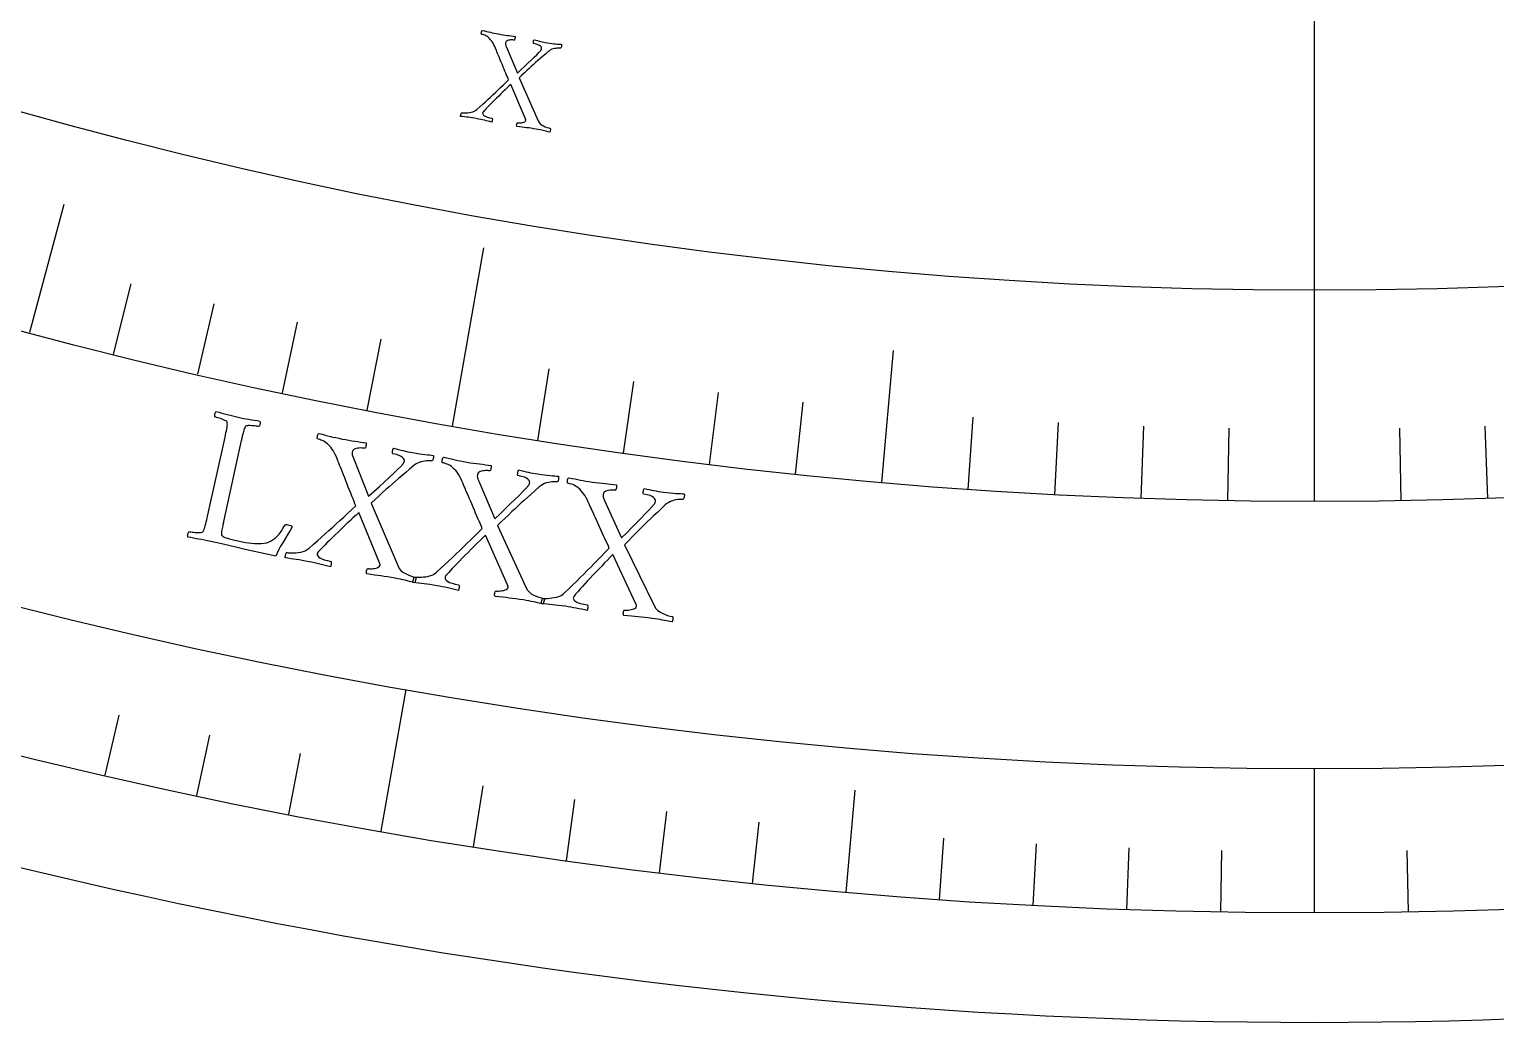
# Model space of a CAD drawing. Header units: millimetres. Extents: x -76 to 76, y -76 to 98.
# Drawn here: x -17.81 to 2.51, y -76 to -62.24 of the extents above; entities that cross this region are included whole.
import ezdxf

# ---------------------------------------------------------------- set-up
doc = ezdxf.new("R2010")
doc.units = ezdxf.units.MM
for name, color, linetype in [('CUT_OUTER', 1, 'Continuous'), ('ENGRAVE', 7, 'Continuous'), ('ENGRAVE_FINE', 8, 'Continuous'), ('TEXT', 5, 'Continuous')]:
    doc.layers.add(name, color=color, linetype=linetype)

msp = doc.modelspace()

# ---------------------------------------------------------------- linework, layer by layer
at = {"layer": 'CUT_OUTER'}
msp.add_lwpolyline([(2.7973, -75.9485), (2.3313, -75.9642), (1.8651, -75.9771), (1.3989, -75.9871), (0.9326, -75.9943), (0.4663, -75.9986), (0, -76), (-0.4663, -75.9986), (-0.9326, -75.9943), (-1.3989, -75.9871), (-1.8651, -75.9771), (-2.3313, -75.9642), (-2.7973, -75.9485), (-3.2633, -75.9299), (-3.7291, -75.9085), (-4.1948, -75.8841), (-4.6604, -75.857), (-5.1257, -75.827), (-5.5909, -75.7941), (-6.0559, -75.7583), (-6.5206, -75.7198), (-6.9851, -75.6783), (-7.4493, -75.634), (-7.9132, -75.5869), (-8.3769, -75.5369), (-8.8402, -75.4841), (-9.3032, -75.4284), (-9.7659, -75.3699), (-10.2281, -75.3086), (-10.69, -75.2444), (-11.1515, -75.1774), (-11.6126, -75.1076), (-12.0732, -75.0349), (-12.5334, -74.9594), (-12.9931, -74.8811), (-13.4523, -74.8), (-13.911, -74.716), (-14.3692, -74.6293), (-14.8269, -74.5397), (-15.284, -74.4473), (-15.7405, -74.3521), (-16.1964, -74.2541), (-16.6517, -74.1534), (-17.1064, -74.0498), (-17.5604, -73.9434), (-18.0138, -73.8343)], dxfattribs=at)
at = {"layer": 'ENGRAVE'}
for points in [[(0, -68.78), (0, -60.42)], [(-17.8016, -66.4364), (-17.3256, -64.6598)], [(-11.9435, -67.7351), (-11.508, -65.2652)], [(-5.9946, -68.5183), (-5.8343, -66.6861)], [(-12.9333, -73.3485), (-12.5869, -71.3838)], [(0, -74.48), (0, -72.485)], [(-6.4914, -74.1966), (-6.3672, -72.777)]]:
    msp.add_lwpolyline(points, dxfattribs=at)
for radius in [74.48, 74.48, 72.485, 68.78, 68.78, 65.854]:
    msp.add_circle((0, 0), radius, dxfattribs=at)
at = {"layer": 'ENGRAVE_FINE'}
for points in [[(-16.6394, -66.7369), (-16.3967, -65.7635)], [(-15.4721, -67.0172), (-15.2465, -66.0397)], [(-14.3002, -67.277), (-14.0916, -66.2957)], [(-13.1238, -67.5163), (-12.9324, -66.5315)], [(-10.7596, -67.9332), (-10.6026, -66.9424)], [(-9.5723, -68.1106), (-9.4327, -67.1172)], [(-8.3822, -68.2673), (-8.2599, -67.2716)], [(-7.1895, -68.4032), (-7.0846, -67.4055)], [(-4.7979, -68.6125), (-4.7279, -67.6117)], [(-3.5997, -68.6857), (-3.5472, -67.6839)], [(-2.4004, -68.7381), (-2.3654, -67.7355)], [(-1.2004, -68.7695), (-1.1829, -67.7665)], [(1.2004, -68.7695), (1.1829, -67.7665)], [(2.4004, -68.7381), (2.3654, -67.7355)], [(-16.7544, -72.5711), (-16.562, -71.738)], [(-15.4853, -72.8524), (-15.3075, -72.0161)], [(-14.2115, -73.1116), (-14.0483, -72.2723)], [(-11.6512, -73.563), (-11.5175, -72.7186)], [(-10.3656, -73.7552), (-10.2466, -72.9085)], [(-9.0768, -73.9248), (-8.9726, -73.0762)], [(-7.7853, -74.072), (-7.6959, -73.2217)], [(-5.1955, -74.2986), (-5.1358, -73.4457)], [(-3.898, -74.3779), (-3.8532, -73.5241)], [(-2.5993, -74.4346), (-2.5695, -73.5801)], [(-1.2999, -74.4687), (-1.2849, -73.6138)], [(1.2999, -74.4687), (1.2849, -73.6138)]]:
    msp.add_lwpolyline(points, dxfattribs=at)
at = {"layer": 'TEXT'}
for points in [[(-11.3073, -62.3034), (-11.2749, -62.3091), (-11.2439, -62.3142), (-11.2142, -62.3186), (-11.1858, -62.3225), (-11.1582, -62.3261), (-11.1308, -62.3297), (-11.1037, -62.3334), (-11.0768, -62.3372), (-11.076, -62.3421), (-11.076, -62.3488), (-11.0768, -62.3573), (-11.0784, -62.3675), (-11.0806, -62.3772), (-11.0832, -62.3839), (-11.0863, -62.3877), (-11.0897, -62.3885), (-11.097, -62.3876), (-11.106, -62.3869), (-11.1167, -62.3864), (-11.1291, -62.3863), (-11.1422, -62.3869), (-11.155, -62.3884), (-11.1676, -62.391), (-11.1798, -62.3945), (-11.1906, -62.3996), (-11.199, -62.4067), (-11.2049, -62.4157), (-11.2083, -62.4268), (-11.2089, -62.4381), (-11.2071, -62.4515), (-11.2027, -62.467), (-11.1959, -62.4846), (-11.0451, -62.845), (-10.9954, -62.798), (-10.947, -62.7525), (-10.8999, -62.7083), (-10.854, -62.6657), (-10.8118, -62.6259), (-10.7756, -62.5906), (-10.7454, -62.5597), (-10.7212, -62.5334), (-10.718, -62.5291), (-10.7153, -62.5248), (-10.7132, -62.5204), (-10.7116, -62.5159), (-10.7105, -62.5117), (-10.7097, -62.5085), (-10.7091, -62.5062), (-10.7088, -62.5049), (-10.709, -62.4979), (-10.7119, -62.49), (-10.7175, -62.4811), (-10.7257, -62.4713), (-10.7388, -62.4615), (-10.7589, -62.4527), (-10.7861, -62.4448), (-10.8202, -62.4378), (-10.8223, -62.4352), (-10.8234, -62.4303), (-10.8235, -62.423), (-10.8226, -62.4134), (-10.8211, -62.4034), (-10.8192, -62.3951), (-10.817, -62.3883), (-10.8145, -62.3832), (-10.789, -62.3895), (-10.7649, -62.3954), (-10.7423, -62.4009), (-10.7211, -62.406), (-10.7002, -62.4109), (-10.6781, -62.4155), (-10.655, -62.42), (-10.6307, -62.4243), (-10.5972, -62.4298), (-10.5663, -62.4343), (-10.5381, -62.4379), (-10.5126, -62.4405), (-10.4895, -62.4426), (-10.4684, -62.4446), (-10.4495, -62.4465), (-10.4327, -62.4482), (-10.4318, -62.4529), (-10.4314, -62.4589), (-10.4316, -62.4663), (-10.4324, -62.475), (-10.4341, -62.4837), (-10.4368, -62.491), (-10.4405, -62.497), (-10.4454, -62.5016), (-10.4504, -62.501), (-10.4582, -62.5006), (-10.4687, -62.5004), (-10.482, -62.5002), (-10.4971, -62.5008), (-10.5131, -62.5027), (-10.5301, -62.5058), (-10.548, -62.5102), (-10.5661, -62.5163), (-10.5837, -62.5245), (-10.6009, -62.5348), (-10.6176, -62.5472), (-10.6574, -62.5821), (-10.6946, -62.6145), (-10.7292, -62.6445), (-10.7612, -62.6721), (-10.7916, -62.6986), (-10.8218, -62.7253), (-10.8517, -62.7524), (-10.8814, -62.7797), (-10.9122, -62.8085), (-10.9456, -62.8399), (-10.9817, -62.874), (-11.0204, -62.9107), (-10.7557, -63.508), (-10.744, -63.5286), (-10.7282, -63.5471), (-10.7085, -63.5633), (-10.6848, -63.5774), (-10.6595, -63.5891), (-10.635, -63.5986), (-10.6113, -63.6058), (-10.5884, -63.6107), (-10.5868, -63.6156), (-10.5862, -63.6221), (-10.5868, -63.63), (-10.5884, -63.6394), (-10.5905, -63.6485), (-10.5923, -63.6555), (-10.5939, -63.6604), (-10.5952, -63.6631), (-10.6212, -63.657), (-10.6452, -63.6512), (-10.6674, -63.6459), (-10.6878, -63.641), (-10.7083, -63.6363), (-10.7309, -63.6316), (-10.7557, -63.6268), (-10.7827, -63.6221), (-10.8199, -63.6159), (-10.8547, -63.6106), (-10.887, -63.6059), (-10.917, -63.6021), (-10.947, -63.5984), (-10.9795, -63.5944), (-11.0144, -63.5901), (-11.0518, -63.5855), (-11.0543, -63.5802), (-11.0555, -63.5733), (-11.0555, -63.5647), (-11.0542, -63.5544), (-11.052, -63.5447), (-11.0494, -63.538), (-11.0463, -63.5342), (-11.0428, -63.5334), (-11.0363, -63.5342), (-11.0278, -63.5345), (-11.0176, -63.5345), (-11.0054, -63.5341), (-10.9924, -63.5331), (-10.9796, -63.5312), (-10.967, -63.5284), (-10.9547, -63.5247), (-10.9438, -63.52), (-10.9356, -63.5143), (-10.9301, -63.5076), (-10.9273, -63.4997), (-10.9271, -63.4977), (-10.9272, -63.4952), (-10.9276, -63.4923), (-10.9283, -63.489), (-10.9293, -63.4857), (-10.9304, -63.4827), (-10.9317, -63.48), (-10.9331, -63.4776), (-11.1356, -63.0016), (-11.1613, -63.0256), (-11.1881, -63.051), (-11.216, -63.0777), (-11.245, -63.1058), (-11.2743, -63.1344), (-11.3033, -63.1628), (-11.3319, -63.1908), (-11.3601, -63.2185), (-11.3871, -63.2453), (-11.4122, -63.2705), (-11.4353, -63.2942), (-11.4565, -63.3162), (-11.475, -63.3359), (-11.4904, -63.3523), (-11.5025, -63.3654), (-11.5114, -63.3753), (-11.5129, -63.3772), (-11.5146, -63.3795), (-11.5167, -63.3823), (-11.5191, -63.3855), (-11.5214, -63.389), (-11.5233, -63.3928), (-11.5248, -63.397), (-11.5258, -63.4015), (-11.5253, -63.41), (-11.5208, -63.419), (-11.5123, -63.4282), (-11.4997, -63.4379), (-11.4821, -63.4474), (-11.4586, -63.4561), (-11.4292, -63.4641), (-11.3939, -63.4714), (-11.3922, -63.4763), (-11.3914, -63.4828), (-11.3915, -63.4909), (-11.3924, -63.5004), (-11.3939, -63.5096), (-11.3956, -63.5166), (-11.3974, -63.5214), (-11.3995, -63.5241), (-11.4246, -63.5177), (-11.4498, -63.5114), (-11.4753, -63.5052), (-11.5011, -63.499), (-11.5269, -63.4931), (-11.5526, -63.4875), (-11.578, -63.4823), (-11.6033, -63.4776), (-11.6375, -63.4715), (-11.6692, -63.4662), (-11.6984, -63.4617), (-11.7252, -63.458), (-11.7509, -63.4548), (-11.777, -63.4515), (-11.8037, -63.4483), (-11.8309, -63.4451), (-11.8313, -63.4396), (-11.8308, -63.4329), (-11.8291, -63.4251), (-11.8264, -63.4162), (-11.8235, -63.4077), (-11.821, -63.4011), (-11.819, -63.3965), (-11.8175, -63.3939), (-11.8117, -63.3945), (-11.802, -63.3951), (-11.7883, -63.3955), (-11.7706, -63.3959), (-11.7504, -63.3955), (-11.7292, -63.3939), (-11.7071, -63.3911), (-11.6841, -63.3869), (-11.6616, -63.381), (-11.6413, -63.373), (-11.6231, -63.3627), (-11.607, -63.3502), (-11.5654, -63.3127), (-11.5257, -63.2768), (-11.4881, -63.2424), (-11.4525, -63.2095), (-11.418, -63.1773), (-11.3835, -63.145), (-11.3492, -63.1125), (-11.315, -63.0799), (-11.2802, -63.0465), (-11.2438, -63.0118), (-11.2059, -62.9759), (-11.1665, -62.9386), (-11.1743, -62.9189), (-11.1832, -62.897), (-11.1933, -62.8729), (-11.2045, -62.8465), (-11.2164, -62.8187), (-11.2283, -62.7902), (-11.2404, -62.7612), (-11.2525, -62.7315), (-11.2646, -62.702), (-11.2764, -62.6735), (-11.2879, -62.646), (-11.299, -62.6196), (-11.3095, -62.5948), (-11.319, -62.5723), (-11.3275, -62.5522), (-11.3349, -62.5344), (-11.341, -62.5199), (-11.3454, -62.5095), (-11.348, -62.5033), (-11.3489, -62.5012), (-11.3592, -62.4757), (-11.3697, -62.4528), (-11.3803, -62.4325), (-11.391, -62.4148), (-11.4025, -62.3987), (-11.4153, -62.383), (-11.4295, -62.3678), (-11.4452, -62.3531), (-11.4562, -62.3439), (-11.4682, -62.3357), (-11.4813, -62.3283), (-11.4953, -62.3218), (-11.509, -62.3163), (-11.5212, -62.312), (-11.5318, -62.3088), (-11.5408, -62.3067), (-11.5438, -62.3047), (-11.5453, -62.3001), (-11.5454, -62.2929), (-11.544, -62.283), (-11.5417, -62.2729), (-11.5388, -62.2648), (-11.5353, -62.2587), (-11.5312, -62.2547), (-11.4996, -62.2616), (-11.4705, -62.2681), (-11.4438, -62.2743), (-11.4194, -62.2801), (-11.3951, -62.2858), (-11.3683, -62.2916), (-11.339, -62.2975), (-11.3073, -62.3034)], [(-15.1143, -69.0558), (-15.1149, -69.0588), (-15.1157, -69.0625), (-15.1167, -69.0668), (-15.1178, -69.0719), (-15.1206, -69.0848), (-15.1239, -69.0997), (-15.1275, -69.1164), (-15.1316, -69.1349), (-15.1356, -69.154), (-15.1391, -69.1723), (-15.142, -69.1898), (-15.1444, -69.2066), (-15.1459, -69.2213), (-15.146, -69.2329), (-15.1446, -69.2413), (-15.1419, -69.2465), (-15.1295, -69.2581), (-15.1152, -69.2681), (-15.0989, -69.2767), (-15.0807, -69.2837), (-15.0588, -69.2903), (-15.0311, -69.2976), (-14.9978, -69.3056), (-14.9588, -69.3143), (-14.8103, -69.3462), (-14.7713, -69.3534), (-14.73, -69.3588), (-14.6863, -69.3623), (-14.6404, -69.364), (-14.5953, -69.3631), (-14.5543, -69.3587), (-14.5173, -69.3507), (-14.4843, -69.3393), (-14.4564, -69.3251), (-14.4287, -69.3074), (-14.4011, -69.2862), (-14.3737, -69.2614), (-14.3464, -69.232), (-14.3192, -69.1969), (-14.2921, -69.1563), (-14.2651, -69.11), (-14.2593, -69.1038), (-14.2505, -69.1004), (-14.2388, -69.0997), (-14.2241, -69.1016), (-14.2021, -69.1072), (-14.1846, -69.114), (-14.1715, -69.1219), (-14.1628, -69.131), (-14.1933, -69.1817), (-14.225, -69.2339), (-14.2579, -69.2876), (-14.292, -69.3427), (-14.3244, -69.3969), (-14.352, -69.4474), (-14.3749, -69.4944), (-14.393, -69.5378), (-14.4997, -69.5153), (-14.6059, -69.492), (-14.7116, -69.4679), (-14.8168, -69.4431), (-14.9252, -69.4174), (-15.0404, -69.3908), (-15.1624, -69.3632), (-15.2914, -69.3345), (-15.3361, -69.3249), (-15.3787, -69.3163), (-15.4189, -69.3086), (-15.457, -69.302), (-15.4941, -69.2956), (-15.5319, -69.2884), (-15.5702, -69.2806), (-15.609, -69.2722), (-15.6122, -69.2647), (-15.6134, -69.2557), (-15.6127, -69.2449), (-15.61, -69.2325), (-15.6061, -69.2204), (-15.6018, -69.2104), (-15.5972, -69.2027), (-15.5921, -69.1972), (-15.5823, -69.1991), (-15.569, -69.2013), (-15.5522, -69.2038), (-15.5319, -69.2065), (-15.51, -69.2088), (-15.4885, -69.2102), (-15.4673, -69.2107), (-15.4464, -69.2101), (-15.4279, -69.2085), (-15.4138, -69.2054), (-15.4043, -69.2011), (-15.3992, -69.1953), (-15.3906, -69.1791), (-15.3826, -69.1603), (-15.3753, -69.1389), (-15.3686, -69.1149), (-15.3622, -69.0891), (-15.3558, -69.0622), (-15.3494, -69.0343), (-15.3428, -69.0053), (-15.0943, -67.8876), (-15.0879, -67.8585), (-15.0819, -67.8303), (-15.0762, -67.8028), (-15.0709, -67.7761), (-15.0666, -67.7509), (-15.064, -67.7281), (-15.0632, -67.7074), (-15.064, -67.689), (-15.0659, -67.6807), (-15.0724, -67.6724), (-15.0836, -67.6641), (-15.0995, -67.6558), (-15.118, -67.6477), (-15.1371, -67.64), (-15.1568, -67.6327), (-15.1771, -67.6258), (-15.1962, -67.6196), (-15.212, -67.6148), (-15.2247, -67.6111), (-15.2342, -67.6087), (-15.2363, -67.6016), (-15.2371, -67.5926), (-15.2367, -67.5818), (-15.2349, -67.5691), (-15.2321, -67.5568), (-15.2282, -67.5467), (-15.2232, -67.5391), (-15.2173, -67.5337), (-15.1783, -67.544), (-15.1397, -67.5543), (-15.1014, -67.5647), (-15.0635, -67.5752), (-15.0259, -67.5854), (-14.9885, -67.595), (-14.9513, -67.6041), (-14.9143, -67.6125), (-14.8763, -67.6206), (-14.8387, -67.6281), (-14.8015, -67.6349), (-14.7646, -67.6411), (-14.7276, -67.6472), (-14.6897, -67.6536), (-14.6511, -67.6603), (-14.6116, -67.6673), (-14.6085, -67.6747), (-14.6072, -67.6837), (-14.6079, -67.6945), (-14.6105, -67.7069), (-14.6143, -67.7191), (-14.6184, -67.7291), (-14.6229, -67.7369), (-14.6279, -67.7425), (-14.6375, -67.7407), (-14.6505, -67.7386), (-14.6669, -67.7364), (-14.6868, -67.7339), (-14.708, -67.7317), (-14.7288, -67.7301), (-14.7489, -67.7291), (-14.7686, -67.7288), (-14.786, -67.7297), (-14.7998, -67.7325), (-14.8098, -67.7372), (-14.816, -67.7437), (-14.8227, -67.7574), (-14.8291, -67.7732), (-14.835, -67.7912), (-14.8405, -67.8115), (-14.8459, -67.8333), (-14.8514, -67.8562), (-14.8569, -67.8801), (-14.8624, -67.905), (-14.8633, -67.9091), (-14.8642, -67.9131), (-14.8651, -67.9171), (-14.8659, -67.9211), (-14.8668, -67.9252), (-14.8677, -67.9292), (-14.8686, -67.9332), (-14.8695, -67.9372)], [(-13.4731, -67.9144), (-13.4264, -67.9234), (-13.3816, -67.9314), (-13.3387, -67.9386), (-13.2976, -67.9448), (-13.2577, -67.9506), (-13.2182, -67.9564), (-13.179, -67.9624), (-13.1401, -67.9684), (-13.1391, -67.9756), (-13.1393, -67.9854), (-13.1406, -67.9977), (-13.1432, -68.0126), (-13.1466, -68.0266), (-13.1505, -68.0363), (-13.155, -68.0417), (-13.16, -68.0429), (-13.1705, -68.0413), (-13.1835, -68.0401), (-13.199, -68.0392), (-13.217, -68.0388), (-13.236, -68.0393), (-13.2546, -68.0413), (-13.2728, -68.0447), (-13.2906, -68.0497), (-13.3065, -68.0568), (-13.3188, -68.0669), (-13.3275, -68.0799), (-13.3327, -68.096), (-13.3339, -68.1124), (-13.3315, -68.1319), (-13.3256, -68.1546), (-13.3162, -68.1804), (-13.1054, -68.7076), (-13.0323, -68.6403), (-12.9611, -68.575), (-12.8918, -68.5118), (-12.8244, -68.4506), (-12.7624, -68.3935), (-12.7092, -68.3429), (-12.6648, -68.2986), (-12.6293, -68.2607), (-12.6245, -68.2546), (-12.6205, -68.2483), (-12.6173, -68.2419), (-12.615, -68.2354), (-12.6133, -68.2294), (-12.612, -68.2248), (-12.6111, -68.2214), (-12.6107, -68.2194), (-12.6108, -68.2093), (-12.6149, -68.1977), (-12.6228, -68.1847), (-12.6345, -68.1703), (-12.6533, -68.1558), (-12.6823, -68.1426), (-12.7214, -68.1306), (-12.7707, -68.1198), (-12.7737, -68.116), (-12.7752, -68.1088), (-12.7752, -68.0983), (-12.7737, -68.0843), (-12.7712, -68.0699), (-12.7683, -68.0577), (-12.765, -68.048), (-12.7613, -68.0405), (-12.7245, -68.0502), (-12.6897, -68.0592), (-12.6571, -68.0676), (-12.6266, -68.0755), (-12.5963, -68.0829), (-12.5645, -68.0901), (-12.531, -68.097), (-12.496, -68.1037), (-12.4475, -68.1123), (-12.4029, -68.1194), (-12.3621, -68.125), (-12.3252, -68.1293), (-12.2918, -68.1327), (-12.2613, -68.1359), (-12.234, -68.1389), (-12.2096, -68.1417), (-12.2084, -68.1486), (-12.208, -68.1573), (-12.2084, -68.1681), (-12.2098, -68.1807), (-12.2123, -68.1934), (-12.2163, -68.204), (-12.2219, -68.2126), (-12.229, -68.2191), (-12.2363, -68.2183), (-12.2476, -68.2175), (-12.2628, -68.217), (-12.282, -68.2166), (-12.3039, -68.2172), (-12.3272, -68.2196), (-12.3518, -68.2239), (-12.3778, -68.23), (-12.4041, -68.2385), (-12.4298, -68.2502), (-12.4549, -68.2649), (-12.4794, -68.2826), (-12.5378, -68.3327), (-12.5923, -68.3792), (-12.6431, -68.4222), (-12.6899, -68.4617), (-12.7346, -68.4996), (-12.779, -68.538), (-12.8229, -68.5767), (-12.8665, -68.6159), (-12.9118, -68.6571), (-12.9609, -68.7022), (-13.014, -68.751), (-13.071, -68.8036), (-12.6978, -69.6774), (-12.6811, -69.7077), (-12.6585, -69.7348), (-12.63, -69.7588), (-12.5957, -69.7797), (-12.5591, -69.7973), (-12.5236, -69.8115), (-12.4892, -69.8223), (-12.456, -69.8298), (-12.4537, -69.8371), (-12.453, -69.8464), (-12.4539, -69.8579), (-12.4564, -69.8716), (-12.4595, -69.8848), (-12.4623, -69.895), (-12.4647, -69.902), (-12.4668, -69.906), (-12.5044, -69.8966), (-12.5394, -69.8878), (-12.5716, -69.8797), (-12.6012, -69.8722), (-12.631, -69.8649), (-12.6639, -69.8577), (-12.7, -69.8503), (-12.7392, -69.8429), (-12.7933, -69.8333), (-12.8438, -69.8248), (-12.8909, -69.8175), (-12.9344, -69.8112), (-12.9781, -69.8053), (-13.0253, -69.7989), (-13.0762, -69.7919), (-13.1306, -69.7844), (-13.1341, -69.7767), (-13.1357, -69.7667), (-13.1355, -69.7541), (-13.1333, -69.7392), (-13.13, -69.7251), (-13.1261, -69.7154), (-13.1215, -69.7099), (-13.1164, -69.7088), (-13.1069, -69.7101), (-13.0946, -69.7108), (-13.0796, -69.711), (-13.0619, -69.7107), (-13.043, -69.7094), (-13.0243, -69.7069), (-13.006, -69.7031), (-12.9879, -69.698), (-12.9719, -69.6914), (-12.9599, -69.6833), (-12.9517, -69.6735), (-12.9475, -69.6622), (-12.9472, -69.6592), (-12.9474, -69.6556), (-12.9479, -69.6514), (-12.9488, -69.6466), (-12.9501, -69.6417), (-12.9517, -69.6373), (-12.9535, -69.6334), (-12.9556, -69.63), (-13.2404, -68.9334), (-13.2782, -68.9678), (-13.3177, -69.0041), (-13.3588, -69.0424), (-13.4016, -69.0826), (-13.4449, -69.1236), (-13.4877, -69.1642), (-13.5299, -69.2043), (-13.5715, -69.2439), (-13.6114, -69.2823), (-13.6485, -69.3184), (-13.6827, -69.3522), (-13.714, -69.3838), (-13.7415, -69.412), (-13.7643, -69.4354), (-13.7822, -69.4543), (-13.7954, -69.4684), (-13.7975, -69.4712), (-13.8001, -69.4745), (-13.8032, -69.4784), (-13.8068, -69.483), (-13.8102, -69.4881), (-13.8131, -69.4936), (-13.8153, -69.4997), (-13.817, -69.5062), (-13.8165, -69.5186), (-13.8101, -69.5317), (-13.7979, -69.5454), (-13.7798, -69.5597), (-13.7544, -69.5739), (-13.7204, -69.5872), (-13.6778, -69.5995), (-13.6265, -69.6109), (-13.6242, -69.6182), (-13.6231, -69.6277), (-13.6234, -69.6393), (-13.6249, -69.6532), (-13.6273, -69.6665), (-13.6299, -69.6767), (-13.6328, -69.6836), (-13.6359, -69.6874), (-13.6722, -69.6776), (-13.7088, -69.6678), (-13.7459, -69.6582), (-13.7833, -69.6486), (-13.8207, -69.6393), (-13.8579, -69.6306), (-13.8949, -69.6225), (-13.9316, -69.6149), (-13.9813, -69.6052), (-14.0274, -69.5967), (-14.0699, -69.5894), (-14.1087, -69.5834), (-14.146, -69.578), (-14.1841, -69.5726), (-14.2229, -69.5673), (-14.2624, -69.5619), (-14.2629, -69.5538), (-14.2619, -69.5441), (-14.2593, -69.5328), (-14.2552, -69.5199), (-14.2506, -69.5076), (-14.2468, -69.4982), (-14.2438, -69.4915), (-14.2415, -69.4877), (-14.2332, -69.4888), (-14.219, -69.4898), (-14.1991, -69.4909), (-14.1733, -69.4918), (-14.1438, -69.4919), (-14.113, -69.4901), (-14.0807, -69.4865), (-14.0471, -69.481), (-14.0142, -69.4731), (-13.9844, -69.4618), (-13.9576, -69.4473), (-13.9339, -69.4296), (-13.8724, -69.3761), (-13.8139, -69.3248), (-13.7584, -69.2756), (-13.7058, -69.2287), (-13.6548, -69.1827), (-13.6039, -69.1365), (-13.5533, -69.09), (-13.5029, -69.0433), (-13.4514, -68.9956), (-13.3977, -68.946), (-13.3419, -68.8945), (-13.2838, -68.8411), (-13.2947, -68.8124), (-13.3072, -68.7804), (-13.3213, -68.745), (-13.337, -68.7064), (-13.3535, -68.6657), (-13.3702, -68.6241), (-13.3871, -68.5815), (-13.404, -68.5381), (-13.4209, -68.4949), (-13.4373, -68.4532), (-13.4533, -68.413), (-13.4688, -68.3743), (-13.4834, -68.338), (-13.4967, -68.3051), (-13.5085, -68.2757), (-13.5188, -68.2496), (-13.5273, -68.2284), (-13.5334, -68.2132), (-13.537, -68.204), (-13.5382, -68.201), (-13.5526, -68.1637), (-13.5672, -68.1301), (-13.5821, -68.1004), (-13.5972, -68.0745), (-13.6134, -68.0508), (-13.6316, -68.0277), (-13.6518, -68.0052), (-13.674, -67.9835), (-13.6898, -67.9699), (-13.707, -67.9575), (-13.7257, -67.9465), (-13.7459, -67.9367), (-13.7656, -67.9285), (-13.7831, -67.9218), (-13.7984, -67.9169), (-13.8114, -67.9136), (-13.8157, -67.9107), (-13.8177, -67.904), (-13.8177, -67.8935), (-13.8154, -67.8792), (-13.8118, -67.8645), (-13.8073, -67.8528), (-13.8021, -67.8441), (-13.7961, -67.8383), (-13.7506, -67.849), (-13.7085, -67.8592), (-13.67, -67.8688), (-13.6349, -67.8779), (-13.5998, -67.8868), (-13.5611, -67.8958), (-13.5189, -67.905), (-13.4731, -67.9144)], [(-11.7441, -68.2346), (-11.6972, -68.2424), (-11.6522, -68.2493), (-11.6091, -68.2554), (-11.5679, -68.2605), (-11.5279, -68.2653), (-11.4882, -68.2702), (-11.4488, -68.2751), (-11.4099, -68.2802), (-11.4087, -68.2873), (-11.4086, -68.2971), (-11.4096, -68.3094), (-11.4118, -68.3244), (-11.4148, -68.3385), (-11.4185, -68.3483), (-11.4229, -68.3539), (-11.4279, -68.3551), (-11.4384, -68.3538), (-11.4514, -68.3529), (-11.4669, -68.3525), (-11.4849, -68.3525), (-11.5039, -68.3535), (-11.5224, -68.3559), (-11.5406, -68.3599), (-11.5582, -68.3652), (-11.5739, -68.3728), (-11.5859, -68.3832), (-11.5944, -68.3964), (-11.5992, -68.4126), (-11.5999, -68.429), (-11.597, -68.4485), (-11.5905, -68.471), (-11.5804, -68.4965), (-11.3564, -69.0183), (-11.285, -68.9491), (-11.2155, -68.882), (-11.1478, -68.8171), (-11.082, -68.7542), (-11.0214, -68.6956), (-10.9696, -68.6436), (-10.9263, -68.5982), (-10.8918, -68.5594), (-10.8871, -68.5532), (-10.8833, -68.5468), (-10.8803, -68.5403), (-10.8781, -68.5337), (-10.8765, -68.5277), (-10.8754, -68.523), (-10.8746, -68.5197), (-10.8742, -68.5177), (-10.8746, -68.5075), (-10.879, -68.4961), (-10.8872, -68.4833), (-10.8993, -68.4692), (-10.9184, -68.4552), (-10.9477, -68.4427), (-10.9871, -68.4317), (-11.0367, -68.4221), (-11.0398, -68.4184), (-11.0414, -68.4113), (-11.0417, -68.4007), (-11.0406, -68.3868), (-11.0385, -68.3722), (-11.0359, -68.36), (-11.0329, -68.3502), (-11.0293, -68.3427), (-10.9922, -68.3513), (-10.9573, -68.3595), (-10.9244, -68.3671), (-10.8937, -68.3742), (-10.8633, -68.3808), (-10.8313, -68.3872), (-10.7977, -68.3933), (-10.7625, -68.3991), (-10.7138, -68.4064), (-10.669, -68.4124), (-10.6281, -68.417), (-10.5911, -68.4203), (-10.5576, -68.4229), (-10.5271, -68.4253), (-10.4996, -68.4276), (-10.4753, -68.4298), (-10.4738, -68.4366), (-10.4732, -68.4454), (-10.4734, -68.4561), (-10.4744, -68.4688), (-10.4766, -68.4815), (-10.4804, -68.4922), (-10.4857, -68.5009), (-10.4926, -68.5077), (-10.5, -68.507), (-10.5113, -68.5066), (-10.5265, -68.5064), (-10.5457, -68.5065), (-10.5676, -68.5076), (-10.5908, -68.5106), (-10.6153, -68.5155), (-10.6411, -68.5223), (-10.6672, -68.5315), (-10.6926, -68.5438), (-10.7173, -68.5591), (-10.7413, -68.5775), (-10.7984, -68.629), (-10.8518, -68.6769), (-10.9014, -68.7212), (-10.9473, -68.7618), (-10.991, -68.8009), (-11.0344, -68.8404), (-11.0773, -68.8802), (-11.1198, -68.9205), (-11.1641, -68.9629), (-11.2121, -69.0092), (-11.2639, -69.0593), (-11.3195, -69.1134), (-10.9243, -69.9774), (-10.9068, -70.0072), (-10.8835, -70.0338), (-10.8544, -70.0571), (-10.8196, -70.077), (-10.7825, -70.0937), (-10.7467, -70.107), (-10.712, -70.117), (-10.6786, -70.1236), (-10.6762, -70.1308), (-10.6752, -70.1401), (-10.6758, -70.1517), (-10.678, -70.1654), (-10.6808, -70.1787), (-10.6833, -70.1889), (-10.6856, -70.196), (-10.6875, -70.2001), (-10.7254, -70.1916), (-10.7605, -70.1837), (-10.793, -70.1764), (-10.8227, -70.1696), (-10.8527, -70.1632), (-10.8858, -70.1567), (-10.9221, -70.1503), (-10.9615, -70.1439), (-11.0157, -70.1357), (-11.0665, -70.1285), (-11.1137, -70.1223), (-11.1574, -70.1172), (-11.2012, -70.1124), (-11.2486, -70.1071), (-11.2996, -70.1014), (-11.3542, -70.0953), (-11.3579, -70.0878), (-11.3598, -70.0777), (-11.3598, -70.0652), (-11.3581, -70.0502), (-11.3551, -70.0361), (-11.3514, -70.0262), (-11.347, -70.0207), (-11.3419, -70.0194), (-11.3324, -70.0204), (-11.3201, -70.0209), (-11.3051, -70.0207), (-11.2874, -70.0199), (-11.2685, -70.0182), (-11.2499, -70.0151), (-11.2317, -70.0109), (-11.2137, -70.0053), (-11.1979, -69.9984), (-11.1861, -69.9899), (-11.1782, -69.98), (-11.1743, -69.9685), (-11.1741, -69.9655), (-11.1743, -69.9619), (-11.1749, -69.9577), (-11.176, -69.9529), (-11.1774, -69.9481), (-11.1791, -69.9438), (-11.181, -69.9399), (-11.1832, -69.9365), (-11.4855, -69.2474), (-11.5225, -69.2828), (-11.5611, -69.3201), (-11.6012, -69.3594), (-11.643, -69.4007), (-11.6852, -69.4428), (-11.7269, -69.4844), (-11.7681, -69.5255), (-11.8087, -69.5663), (-11.8476, -69.6056), (-11.8838, -69.6426), (-11.9171, -69.6773), (-11.9476, -69.7097), (-11.9744, -69.7385), (-11.9965, -69.7626), (-12.014, -69.7819), (-12.0268, -69.7964), (-12.0289, -69.7992), (-12.0314, -69.8026), (-12.0344, -69.8066), (-12.0378, -69.8112), (-12.0411, -69.8164), (-12.0439, -69.822), (-12.046, -69.8281), (-12.0474, -69.8346), (-12.0466, -69.847), (-12.0399, -69.86), (-12.0273, -69.8733), (-12.0089, -69.8872), (-11.9832, -69.9008), (-11.9488, -69.9132), (-11.9059, -69.9244), (-11.8544, -69.9345), (-11.8518, -69.9417), (-11.8505, -69.9512), (-11.8505, -69.9628), (-11.8517, -69.9767), (-11.8537, -69.9901), (-11.8561, -70.0003), (-11.8588, -70.0074), (-11.8618, -70.0112), (-11.8983, -70.0023), (-11.9352, -69.9935), (-11.9725, -69.9848), (-12.0101, -69.9762), (-12.0478, -69.9679), (-12.0852, -69.9601), (-12.1224, -69.9529), (-12.1593, -69.9462), (-12.2092, -69.9378), (-12.2555, -69.9305), (-12.2981, -69.9243), (-12.3371, -69.9193), (-12.3746, -69.9148), (-12.4127, -69.9104), (-12.4516, -69.906), (-12.4913, -69.9016), (-12.492, -69.8936), (-12.4912, -69.8839), (-12.4889, -69.8725), (-12.4851, -69.8595), (-12.4809, -69.8471), (-12.4773, -69.8375), (-12.4745, -69.8308), (-12.4723, -69.8269), (-12.4639, -69.8278), (-12.4498, -69.8285), (-12.4298, -69.829), (-12.404, -69.8293), (-12.3746, -69.8286), (-12.3438, -69.8261), (-12.3116, -69.8216), (-12.2781, -69.8153), (-12.2454, -69.8065), (-12.2159, -69.7945), (-12.1895, -69.7794), (-12.1663, -69.7611), (-12.1062, -69.706), (-12.049, -69.6532), (-11.9947, -69.6027), (-11.9433, -69.5544), (-11.8935, -69.5072), (-11.8438, -69.4597), (-11.7944, -69.4119), (-11.7452, -69.364), (-11.6949, -69.3149), (-11.6426, -69.264), (-11.588, -69.2111), (-11.5313, -69.1563), (-11.5429, -69.1278), (-11.5562, -69.0961), (-11.5712, -69.0611), (-11.5879, -69.0229), (-11.6055, -68.9827), (-11.6232, -68.9415), (-11.6411, -68.8994), (-11.6592, -68.8564), (-11.6771, -68.8136), (-11.6946, -68.7724), (-11.7116, -68.7326), (-11.7281, -68.6942), (-11.7437, -68.6583), (-11.7577, -68.6258), (-11.7703, -68.5967), (-11.7813, -68.5709), (-11.7903, -68.5499), (-11.7967, -68.5348), (-11.8006, -68.5258), (-11.8019, -68.5228), (-11.8172, -68.4858), (-11.8327, -68.4527), (-11.8483, -68.4234), (-11.8641, -68.3978), (-11.8808, -68.3745), (-11.8996, -68.3519), (-11.9204, -68.33), (-11.9432, -68.3088), (-11.9593, -68.2956), (-11.9769, -68.2837), (-11.9958, -68.2732), (-12.0162, -68.2639), (-12.0362, -68.2561), (-12.0538, -68.25), (-12.0692, -68.2454), (-12.0823, -68.2425), (-12.0866, -68.2396), (-12.0889, -68.233), (-12.0891, -68.2225), (-12.0872, -68.2081), (-12.0839, -68.1934), (-12.0798, -68.1816), (-12.0748, -68.1727), (-12.0689, -68.1668), (-12.0231, -68.1763), (-11.9808, -68.1854), (-11.942, -68.1941), (-11.9068, -68.2023), (-11.8715, -68.2102), (-11.8326, -68.2183), (-11.7901, -68.2264), (-11.7441, -68.2346)], [(-10.0075, -68.5109), (-9.9604, -68.5175), (-9.9152, -68.5232), (-9.872, -68.5282), (-9.8307, -68.5323), (-9.7906, -68.536), (-9.7508, -68.5399), (-9.7113, -68.5439), (-9.6722, -68.5479), (-9.6708, -68.555), (-9.6705, -68.5648), (-9.6712, -68.5772), (-9.673, -68.5922), (-9.6757, -68.6063), (-9.6791, -68.6163), (-9.6833, -68.6219), (-9.6883, -68.6233), (-9.6989, -68.6222), (-9.7119, -68.6217), (-9.7274, -68.6216), (-9.7454, -68.6221), (-9.7644, -68.6236), (-9.7828, -68.6265), (-9.8009, -68.6309), (-9.8184, -68.6367), (-9.8339, -68.6446), (-9.8456, -68.6553), (-9.8537, -68.6688), (-9.8581, -68.6851), (-9.8584, -68.7015), (-9.855, -68.7209), (-9.848, -68.7432), (-9.8373, -68.7685), (-9.6, -69.2844), (-9.5305, -69.2135), (-9.4627, -69.1446), (-9.3967, -69.078), (-9.3324, -69.0134), (-9.2734, -68.9533), (-9.2228, -68.9), (-9.1808, -68.8535), (-9.1472, -68.8138), (-9.1427, -68.8075), (-9.139, -68.8011), (-9.1362, -68.7945), (-9.1342, -68.7879), (-9.1328, -68.7818), (-9.1317, -68.7771), (-9.131, -68.7737), (-9.1307, -68.7717), (-9.1314, -68.7616), (-9.136, -68.7502), (-9.1446, -68.7377), (-9.157, -68.7239), (-9.1765, -68.7104), (-9.2061, -68.6986), (-9.2458, -68.6886), (-9.2956, -68.6804), (-9.2987, -68.6767), (-9.3006, -68.6696), (-9.3011, -68.6591), (-9.3003, -68.6451), (-9.2986, -68.6305), (-9.2964, -68.6183), (-9.2936, -68.6083), (-9.2902, -68.6007), (-9.2529, -68.6084), (-9.2178, -68.6157), (-9.1848, -68.6225), (-9.1539, -68.6287), (-9.1233, -68.6346), (-9.0911, -68.6402), (-9.0574, -68.6454), (-9.0221, -68.6504), (-8.9732, -68.6564), (-8.9283, -68.6612), (-8.8873, -68.6648), (-8.8502, -68.6672), (-8.8166, -68.6689), (-8.7861, -68.6706), (-8.7586, -68.6722), (-8.7341, -68.6737), (-8.7325, -68.6805), (-8.7317, -68.6893), (-8.7316, -68.7), (-8.7323, -68.7127), (-8.7342, -68.7255), (-8.7377, -68.7363), (-8.7428, -68.7451), (-8.7495, -68.7521), (-8.7569, -68.7516), (-8.7682, -68.7514), (-8.7834, -68.7516), (-8.8026, -68.7522), (-8.8244, -68.7539), (-8.8475, -68.7575), (-8.8719, -68.763), (-8.8975, -68.7704), (-8.9234, -68.7803), (-8.9485, -68.7932), (-8.9728, -68.8092), (-8.9964, -68.8282), (-9.0521, -68.8811), (-9.1043, -68.9303), (-9.1527, -68.9758), (-9.1975, -69.0177), (-9.2403, -69.0578), (-9.2826, -69.0984), (-9.3245, -69.1393), (-9.366, -69.1807), (-9.4092, -69.2242), (-9.456, -69.2716), (-9.5065, -69.3231), (-9.5608, -69.3785), (-9.1437, -70.2323), (-9.1254, -70.2616), (-9.1015, -70.2876), (-9.0719, -70.3101), (-9.0366, -70.3292), (-8.9991, -70.3449), (-8.9629, -70.3573), (-8.928, -70.3664), (-8.8944, -70.3722), (-8.8918, -70.3793), (-8.8906, -70.3886), (-8.8909, -70.4002), (-8.8927, -70.4139), (-8.8952, -70.4273), (-8.8975, -70.4376), (-8.8995, -70.4447), (-8.9013, -70.4488), (-8.9394, -70.4413), (-8.9748, -70.4343), (-9.0074, -70.4278), (-9.0373, -70.4218), (-9.0674, -70.4161), (-9.1007, -70.4106), (-9.1371, -70.4051), (-9.1767, -70.3997), (-9.2311, -70.3928), (-9.282, -70.3869), (-9.3294, -70.3819), (-9.3732, -70.3779), (-9.4171, -70.3742), (-9.4646, -70.3702), (-9.5158, -70.3658), (-9.5705, -70.3611), (-9.5744, -70.3536), (-9.5765, -70.3436), (-9.5769, -70.3311), (-9.5755, -70.316), (-9.5729, -70.3018), (-9.5695, -70.2919), (-9.5652, -70.2863), (-9.5601, -70.2849), (-9.5506, -70.2857), (-9.5383, -70.2858), (-9.5233, -70.2852), (-9.5056, -70.2839), (-9.4868, -70.2817), (-9.4683, -70.2783), (-9.4501, -70.2735), (-9.4324, -70.2675), (-9.4167, -70.2602), (-9.4051, -70.2514), (-9.3975, -70.2413), (-9.3939, -70.2297), (-9.3937, -70.2267), (-9.394, -70.2231), (-9.3948, -70.2189), (-9.396, -70.2142), (-9.3975, -70.2094), (-9.3993, -70.2051), (-9.4013, -70.2013), (-9.4035, -70.198), (-9.7233, -69.5167), (-9.7594, -69.553), (-9.797, -69.5913), (-9.8361, -69.6316), (-9.8768, -69.674), (-9.918, -69.7171), (-9.9586, -69.7598), (-9.9987, -69.802), (-10.0383, -69.8437), (-10.0762, -69.884), (-10.1114, -69.9219), (-10.1438, -69.9575), (-10.1735, -69.9906), (-10.1995, -70.0201), (-10.2211, -70.0447), (-10.2381, -70.0645), (-10.2505, -70.0793), (-10.2525, -70.0821), (-10.2549, -70.0856), (-10.2578, -70.0897), (-10.2611, -70.0944), (-10.2643, -70.0996), (-10.2669, -70.1053), (-10.2688, -70.1115), (-10.2701, -70.118), (-10.269, -70.1304), (-10.2619, -70.1432), (-10.249, -70.1562), (-10.2302, -70.1697), (-10.2042, -70.1826), (-10.1696, -70.1941), (-10.1264, -70.2042), (-10.0746, -70.213), (-10.0719, -70.2201), (-10.0703, -70.2295), (-10.07, -70.2412), (-10.0709, -70.2551), (-10.0725, -70.2686), (-10.0746, -70.2789), (-10.0771, -70.2859), (-10.08, -70.2899), (-10.1168, -70.2819), (-10.1539, -70.274), (-10.1914, -70.2663), (-10.2292, -70.2586), (-10.2671, -70.2512), (-10.3047, -70.2444), (-10.342, -70.2382), (-10.3791, -70.2324), (-10.4292, -70.2253), (-10.4757, -70.2191), (-10.5184, -70.2141), (-10.5575, -70.21), (-10.5951, -70.2065), (-10.6334, -70.2031), (-10.6724, -70.1997), (-10.7121, -70.1963), (-10.7131, -70.1883), (-10.7125, -70.1785), (-10.7105, -70.1671), (-10.707, -70.154), (-10.7031, -70.1415), (-10.6998, -70.1319), (-10.6971, -70.1251), (-10.695, -70.1211), (-10.6867, -70.1218), (-10.6725, -70.1222), (-10.6525, -70.1222), (-10.6267, -70.1218), (-10.5973, -70.1204), (-10.5666, -70.117), (-10.5345, -70.1118), (-10.5012, -70.1046), (-10.4688, -70.095), (-10.4396, -70.0823), (-10.4136, -70.0664), (-10.3908, -70.0475), (-10.3321, -69.991), (-10.2763, -69.9367), (-10.2233, -69.8849), (-10.1731, -69.8353), (-10.1245, -69.7868), (-10.0761, -69.738), (-10.0279, -69.6891), (-9.9799, -69.6399), (-9.9309, -69.5896), (-9.8799, -69.5373), (-9.8267, -69.4831), (-9.7714, -69.4268), (-9.7837, -69.3987), (-9.7978, -69.3673), (-9.8137, -69.3327), (-9.8313, -69.2949), (-9.8499, -69.2551), (-9.8687, -69.2144), (-9.8877, -69.1728), (-9.9069, -69.1302), (-9.9259, -69.088), (-9.9444, -69.0472), (-9.9624, -69.0078), (-9.9799, -68.9699), (-9.9963, -68.9344), (-10.0112, -68.9023), (-10.0245, -68.8735), (-10.0362, -68.848), (-10.0457, -68.8272), (-10.0525, -68.8123), (-10.0566, -68.8034), (-10.058, -68.8004), (-10.0743, -68.7639), (-10.0906, -68.7311), (-10.1069, -68.7022), (-10.1233, -68.677), (-10.1407, -68.6542), (-10.16, -68.6321), (-10.1814, -68.6107), (-10.2047, -68.59), (-10.2211, -68.5773), (-10.2389, -68.5658), (-10.2582, -68.5558), (-10.2788, -68.547), (-10.2989, -68.5398), (-10.3168, -68.534), (-10.3323, -68.5299), (-10.3454, -68.5273), (-10.3498, -68.5246), (-10.3522, -68.5179), (-10.3527, -68.5075), (-10.3512, -68.4931), (-10.3483, -68.4783), (-10.3444, -68.4664), (-10.3397, -68.4574), (-10.334, -68.4513), (-10.2879, -68.4597), (-10.2454, -68.4677), (-10.2064, -68.4754), (-10.171, -68.4826), (-10.1355, -68.4897), (-10.0964, -68.4968), (-10.0537, -68.5038), (-10.0075, -68.5109)]]:
    msp.add_lwpolyline(points, close=True, dxfattribs=at)

doc.saveas('drawing.dxf')
